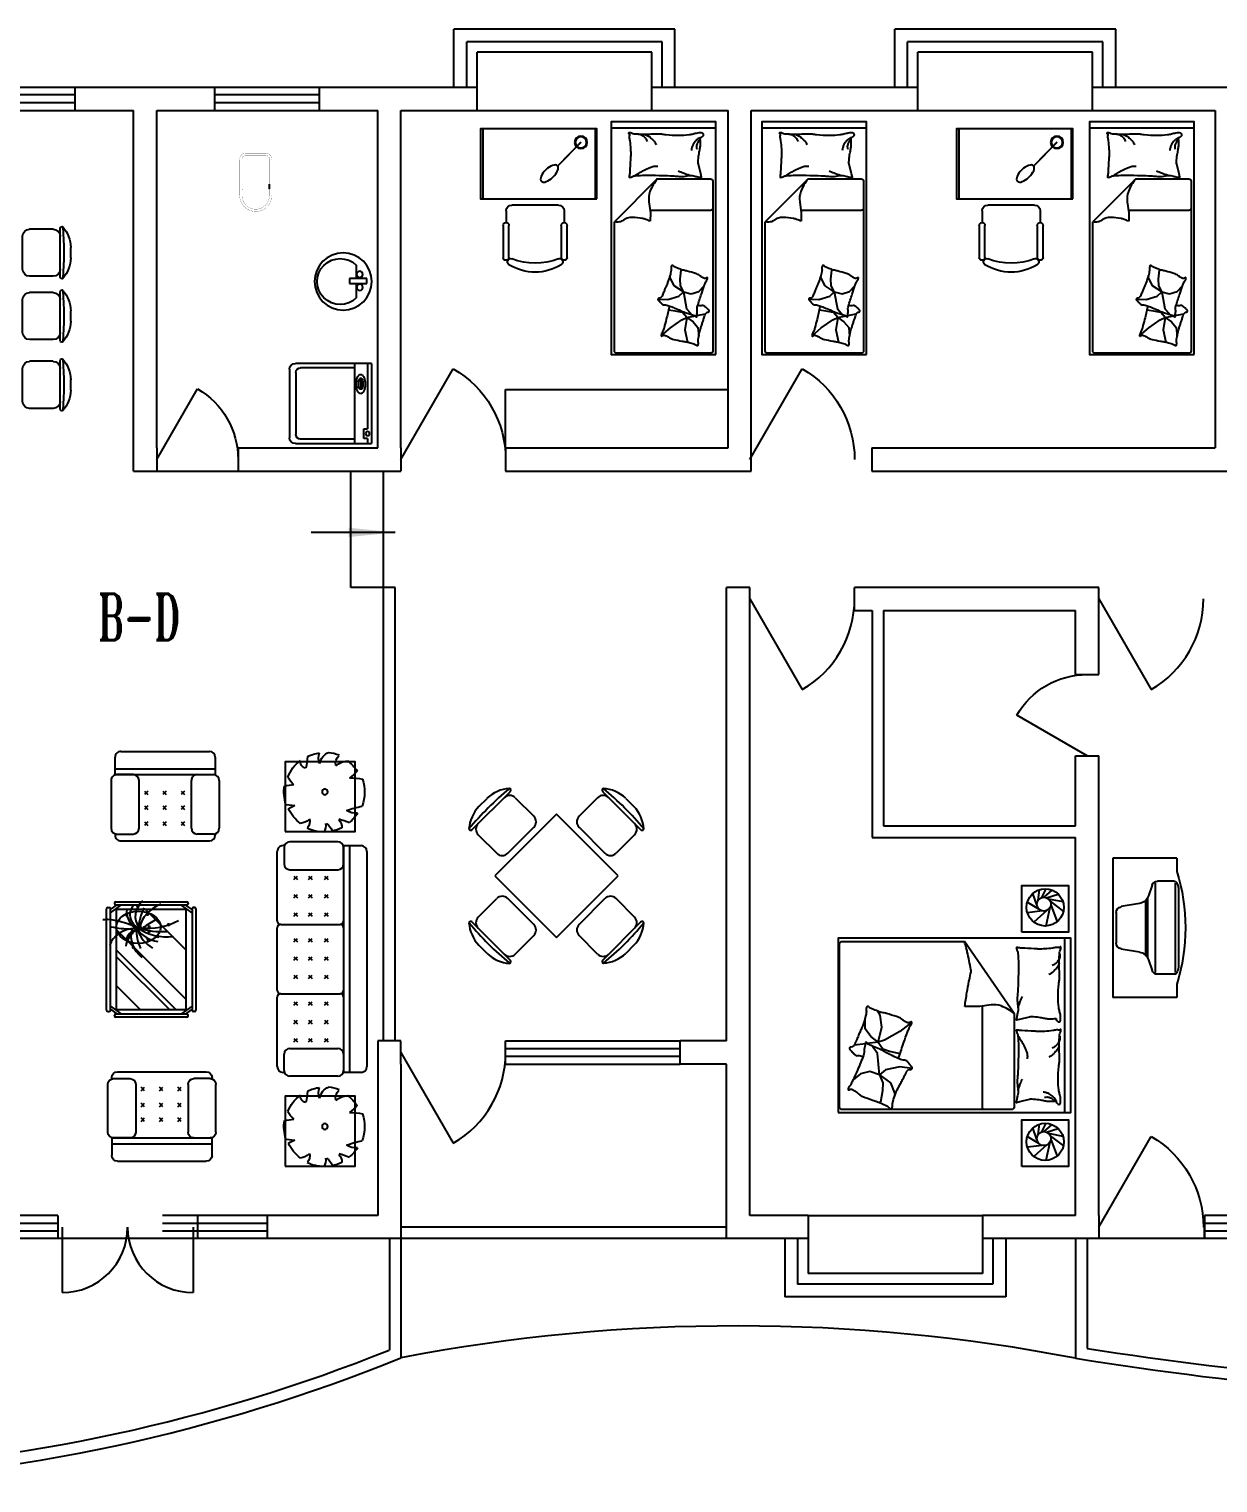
# Model space of a CAD drawing. Header units: millimetres. Extents: x 921 to 48431, y 453 to 41754.
# Drawn here: x 28786 to 39007, y 10322 to 22822 of the extents above; entities that cross this region are included whole.
import ezdxf
from ezdxf.enums import TextEntityAlignment as Align

# ---------------------------------------------------------------- set-up
doc = ezdxf.new("R2010")
doc.units = ezdxf.units.MM
for name, color, linetype in [('3', 7, 'Continuous'), ('4', 7, 'Continuous'), ('JJ', 8, 'Continuous'), ('LINE', 7, 'Continuous'), ('PUB_DIM', 3, 'Continuous'), ('PUB_WINDW', 7, 'Continuous'), ('TOTHER', 7, 'Continuous'), ('WALL', 255, 'Continuous'), ('WINDOW', 2, 'Continuous'), ('WINDOW_TEXT', 7, 'Continuous')]:
    doc.layers.add(name, color=color, linetype=linetype)
doc.styles.add('_ROMANT', font='ROMANT', dxfattribs={"width": 0.6})
doc.styles.add('DIM_FONT', font='SIMPLEX', dxfattribs={"width": 0.8})
doc.styles.add('SIMPLEX', font='SIMPLEX.SHX')
doc.styles.get("Standard").update_dxf_attribs({"font": 'arial.ttf'})

# ---------------------------------------------------------------- blocks, each defined once
blk = doc.blocks.new('M_C31TFZ')
for p, q in [((-729, 395), (-404, 720)), ((-672, 593), (-602, 663)), ((-359, 669), (-200, 510)), ((348, 669), (189, 510)), ((393, 721), (718, 395)), ((591, 664), (661, 594)), ((-5, 527), (-536, -3)), ((525, -3), (-5, 527)), ((-423, 192), (-200, 415)), ((189, 415), (412, 192)), ((-678, 351), (-518, 192)), ((667, 351), (508, 192)), ((-536, -3), (-5, -533)), ((-5, -533), (525, -3)), ((-677, -357), (-518, -198)), ((-200, -421), (-423, -198)), ((412, -198), (190, -420)), ((667, -357), (508, -198)), ((-403, -726), (-729, -401)), ((718, -401), (393, -726)), ((-602, -670), (-672, -599)), ((-359, -675), (-200, -516)), ((349, -675), (190, -516)), ((661, -599), (591, -669))]:
    blk.add_line(p, q)
for centre, radius, start, end in [((1327, -1336), 2713, 129.8023, 140.1977), ((-386, 434), 316, 94.2735, 133.2349), ((-407, 621), 67.5, 45, 135), ((-408, 738), 10, 22.33, 94.2735), ((-418, 734), 20, 315, 22.33), ((396, 622), 67.5, 45, 135), ((407, 735), 20, 157.67, 225), ((398, 738), 10, 85.7265, 157.67), ((-1338, -1336), 2713, 39.8023, 50.1977), ((375, 434), 316, 46.7651, 85.7265), ((-442, 377), 316, 136.7651, 175.7265), ((-248, 462), 67.5, 315, 45), ((237, 462), 67.5, 135, 225), ((431, 377), 316, 4.2735, 43.2349), ((-747, 400), 10, 175.7265, 247.67), ((-743, 409), 20, 247.67, 315), ((-630, 399), 67.5, 135, 225), ((619, 399), 67.5, 315, 45), ((732, 409), 20, 225, 292.33), ((736, 400), 10, 292.33, 4.2735), ((-471, 239), 67.5, 225, 315), ((460, 240), 67.5, 225, 315), ((-471, -246), 67.5, 45, 135), ((460, -245), 67.5, 45, 135), ((-630, -405), 67.5, 135, 225), ((619, -405), 67.5, 315, 45), ((-747, -406), 10, 112.33, 184.2735), ((-442, -383), 316, 184.2735, 223.2349), ((1328, 1330), 2713, 219.8023, 230.1977), ((-743, -415), 20, 45, 112.33), ((-248, -468), 67.5, 315, 45), ((237, -468), 67.5, 135, 225), ((-1338, 1330), 2713, 309.8023, 320.1977), ((431, -383), 316, 316.7651, 355.7265), ((732, -415), 20, 67.67, 135), ((736, -406), 10, 355.7265, 67.67), ((-385, -440), 316, 226.7651, 265.7265), ((-407, -627), 67.5, 225, 315), ((-408, -744), 10, 265.7265, 337.67), ((-418, -741), 20, 337.67, 45), ((396, -627), 67.5, 225, 315), ((407, -740), 20, 135, 202.33), ((398, -744), 10, 202.33, 274.2735), ((375, -439), 316, 274.2735, 313.2349)]:
    blk.add_arc(centre, radius, start, end)
at = {"width": 0.8, "flags": 9}
for tag in ['XSIZE', 'YSIZE']:
    blk.add_attdef(tag, (0, 0), '', height=0.5, dxfattribs=at)
blk = doc.blocks.new('_WBLK')
for p, q in [((-0.5, 0.5), (0.5, 0.5)), ((0.5, 0.1667), (-0.5, 0.1667)), ((0.5, -0.1667), (-0.5, -0.1667)), ((-0.5, -0.5), (0.5, -0.5))]:
    blk.add_line(p, q)
at = {"style": 'SIMPLEX', "flags": 9}
blk.add_attdef('A', text='', height=1, dxfattribs=at).set_placement((0, 1.5), align=Align.MIDDLE)
blk = doc.blocks.new('M_C47JEV')
for p, q in [((381, 770), (-381, 770)), ((-465, 250), (-465, 661)), ((-431, 711), (-431, 720)), ((-415, 711), (-275, 711)), ((-225, 661), (-225, 250)), ((-136, 606), (-166, 637)), ((-166, 606), (-136, 637)), ((-9, 606), (21, 637)), ((21, 606), (-9, 637)), ((179, 606), (149, 637)), ((149, 606), (179, 637)), ((225, 661), (225, 250)), ((415, 711), (275, 711)), ((431, 711), (431, 720)), ((465, 250), (465, 661)), ((-136, 469), (-166, 499)), ((-166, 469), (-136, 499)), ((21, 469), (-9, 499)), ((-9, 469), (21, 499)), ((179, 469), (149, 499)), ((149, 469), (179, 499)), ((-136, 342), (-166, 372)), ((-166, 342), (-136, 372)), ((21, 342), (-9, 372)), ((-9, 342), (21, 372)), ((179, 342), (149, 372)), ((149, 342), (179, 372)), ((-431, 50), (-431, 203)), ((431, 200), (-431, 200)), ((431, 150), (-431, 150)), ((-275, 200), (-415, 200)), ((275, 200), (415, 200)), ((431, 200), (431, 50)), ((381, 0), (-381, 0))]:
    blk.add_line(p, q)
for centre, start, end in [((-381, 720), 90, 180), ((381, 720), 360, 90), ((-415, 661), 90, 180), ((-275, 661), 0, 90), ((275, 661), 90, 180), ((415, 661), 0, 90), ((-415, 250), 180, 270), ((-275, 250), 270, 0), ((275, 250), 180, 270), ((415, 250), 270, 0), ((-381, 50), 180, 270), ((381, 50), 270, 0)]:
    blk.add_arc(centre, 50, start, end)
at = {"style": 'DIM_FONT', "width": 0.8, "flags": 9}
for tag in ['XSIZE', 'YSIZE']:
    blk.add_attdef(tag, (0, 0), '', height=0.5, dxfattribs=at)
blk = doc.blocks.new('M_C56KIS')
for p, q in [((62, 318), (72, 242)), ((72, 242), (101, 299)), ((101, 299), (101, 299))]:
    blk.add_line(p, q)
blk.add_lwpolyline([(294, 325), (294, -275), (-306, -275), (-306, 325)], close=True)
blk.add_circle((-46, -16), 24.7)
for centre, radius, start, end in [((-46, -12), 340, 112.0103, 142.6392), ((-371, -22), 380, 45.9782, 58.5315), ((-666, 365), 570, 348.5728, 356.6649), ((-46, -12), 348, 72.0426, 98.475), ((-46, -12), 341, 37.2751, 64.8245), ((-46, -12), 338, 154.3498, 173.0356), ((-402, 850), 718, 274.1465, 282.1238), ((-307, 139), 56.5, 8.941, 100.0107), ((207, 198), 84.2, 254.8555, 310.96), ((82, 215), 145, 319.7203, 351.7151), ((-46, -12), 345, 0.5321, 25.5856), ((-277, -88), 115, 97.3912, 159.6952), ((-332, -105), 143, 71.8009, 110.5991), ((-46, -12), 342, 185.9236, 201.5277), ((-287, -214), 106, 81.8314, 131.8278), ((-119, -230), 194, 141.6582, 174.3093), ((241, 102), 125, 263.2775, 297.8128), ((333, 45), 131, 215.3868, 249.7411), ((-46, -12), 344, 334.0767, 348.9021), ((-46, -12), 333, 216.594, 237.4464), ((-456, -26), 353, 310.8536, 325.193), ((259, -243), 425, 177.9455, 193.2146), ((1320, -611), 1274, 161.2865, 167.5451), ((-13, -284), 151, 354.7323, 32.8544), ((-46, -12), 339, 302.6098, 320.6752), ((1199, 167), 1058, 196.6397, 201.9099), ((262, -63), 99.6, 227.0454, 270.9651), ((-46, -12), 346, 251.5307, 290.63)]:
    blk.add_arc(centre, radius, start, end)
at = {"style": 'DIM_FONT', "width": 0.8, "flags": 9}
for tag in ['XSIZE', 'YSIZE']:
    blk.add_attdef(tag, (0, 0), '', height=0.5, dxfattribs=at)
blk = doc.blocks.new('_DBLK')
blk.add_line((-0.5, 0), (0, -0.866))
blk.add_arc((-0.5, 0), 1, 300, 0)
at = {"style": 'SIMPLEX', "flags": 9}
blk.add_attdef('A', text='', height=1, dxfattribs=at).set_placement((0, 1.5), align=Align.MIDDLE)
blk = doc.blocks.new('_DBLK1')
for p, q in [((-0.47, 0), (-0.47, -0.47)), ((0.47, 0), (0.47, -0.47))]:
    blk.add_line(p, q)
for centre, start, end in [((-0.47, 0), 270, 0), ((0.47, 0), 180, 270)]:
    blk.add_arc(centre, 0.47, start, end)
at = {"layer": 'WINDOW_TEXT', "style": 'SIMPLEX', "flags": 9}
blk.add_attdef('A', text='', height=1, dxfattribs=at).set_placement((0, 1.5), align=Align.MIDDLE)
blk = doc.blocks.new('M_C57NTX')
for p, q in [((-445.8, 283.4), (-445.8, 278.4)), ((-435.8, 293.4), (473.1, 293.4)), ((483.1, 283.4), (483.1, 278.4)), ((-496.3, -226.1), (-496.3, 232.8)), ((-486.3, 242.8), (-481.3, 242.8)), ((-427.3, 268.4), (-471.3, 224.4)), ((-399, 268.4), (-471.3, 196.1)), ((-471.3, -226.1), (-471.3, 232.8)), ((-435.8, 268.4), (473.1, 268.4)), ((-431.3, 72.4), (-216.6, 228.4)), ((-431.3, -116.3), (43.1, 228.4)), ((-431.3, -159.2), (102.3, 228.4)), ((-336.1, -221.6), (283.4, 228.4)), ((436.4, 268.4), (508.7, 196.1)), ((464.7, 268.4), (508.7, 224.4)), ((508.7, 232.8), (508.7, -226.1)), ((523.7, 242.8), (518.7, 242.8)), ((533.7, 232.8), (533.7, -226.1)), ((106, -221.6), (468.7, 41.8)), ((-486.3, -236.1), (-481.3, -236.1)), ((-399, -261.6), (-471.3, -189.3)), ((-427.3, -261.6), (-471.3, -217.6)), ((-445.8, -276.6), (-445.8, -271.6)), ((473.1, -261.6), (-435.8, -261.6)), ((436.4, -261.6), (508.7, -189.3)), ((464.7, -261.6), (508.7, -217.6)), ((483.1, -276.6), (483.1, -271.6)), ((523.7, -236.1), (518.7, -236.1)), ((473.1, -286.6), (-435.8, -286.6))]:
    blk.add_line(p, q)
blk.add_lwpolyline([(-431.3, -221.6), (-431.3, 228.4), (468.7, 228.4), (468.7, -221.6)], close=True)
at = {"const_width": 12}
for points in [[(123.4, 119.9, 1), (135.4, 119.9, 1)], [(225.1, 149.5, 1), (237.1, 149.5, 1)], [(252.6, 126.5, 1), (264.6, 126.5, 1)], [(277.3, 83.6, 1), (289.3, 83.6, 1)], [(288.3, 106.6, 1), (300.3, 106.6, 1)], [(293.8, 93.5, 1), (305.8, 93.5, 1)], [(307.5, 86.9, 1), (319.5, 86.9, 1)], [(409.3, 162.8, 1), (421.3, 162.8, 1)], [(486.2, 90.2, 1), (498.2, 90.2, 1)], [(189.4, 24.2, 1), (201.4, 24.2, 1)], [(263.6, 17.6, 1), (275.6, 17.6, 1)], [(296.6, 73.7, 1), (308.6, 73.7, 1)], [(304.8, 17.6, 1), (316.8, 17.6, 1)], [(417.5, 27.5, 1), (429.5, 27.5, 1)], [(219.6, -38.5, 1), (231.6, -38.5, 1)], [(324.1, -107.7, 1), (336.1, -107.7, 1)]]:
    blk.add_lwpolyline(points, format="xyb", close=True, dxfattribs=at)
blk.add_circle((307.6, 86), 144.3)
for centre, radius, start, end in [((-435.8, 283.4), 10, 90, 180), ((156.2, 293.1), 219.3, 342.94564, 6.48138), ((473.1, 283.4), 10, 0, 90), ((-486.3, 232.8), 10, 90, 180), ((-481.3, 232.8), 10, 0, 90), ((-435.8, 278.4), 10, 180, 270), ((108.6, 83.2), 192.6, 6.99045, 78.02836), ((781.4, 125.5), 489.9, 163.85612, 179.11051), ((-394.7, 504.4), 810.4, 328.98728, 340.36101), ((473.1, 278.4), 10, 270, 0), ((518.7, 232.8), 10, 90, 180), ((523.7, 232.8), 10, 0, 90), ((228, -157.3), 292.8, 78.55155, 130.98153), ((279.7, -402.1), 502.4, 88.32856, 108.729), ((110, -88), 258.8, 48.7581, 83.8624), ((175.6, 42.4), 126.2, 28.89012, 78.45792), ((421.1, -27.3), 168.8, 62.99086, 135.91017), ((404.5, -127.5), 234.4, 53.32313, 115.76326), ((448, -69.4), 232.8, 85.87406, 126.95584), ((343.6, -193.6), 291.3, 103.04524, 139.77663), ((363.8, -83.6), 190.4, 114.09558, 166.29534), ((481.8, -98.4), 259.7, 134.48606, 189.37622), ((613.2, -62), 345.5, 155.08876, 185.96372), ((267.2, -554.8), 642.2, 70.5249, 87.82437), ((624, 27.5), 325.2, 171.24958, 218.23328), ((-1013.4, -1156.3), 1790, 39.04877, 42.6799), ((268.8, -207.6), 287.3, 31.31505, 82.13779), ((-486.3, -226.1), 10, 180, 270), ((-481.3, -226.1), 10, 270, 0), ((-435.8, -271.6), 10, 90, 180), ((-435.8, -276.6), 10, 180, 270), ((473.1, -271.6), 10, 0, 90), ((473.1, -276.6), 10, 270, 0), ((518.7, -226.1), 10, 180, 270), ((523.7, -226.1), 10, 270, 0)]:
    blk.add_arc(centre, radius, start, end)
at = {"style": 'DIM_FONT', "width": 0.8, "flags": 9}
for tag in ['YSIZE', 'XSIZE']:
    blk.add_attdef(tag, (0, 0), '', height=0.5, dxfattribs=at)
blk = doc.blocks.new('M_C46QQU')
for p, q in [((-925, 770), (-327, 770)), ((-269, 770), (269, 770)), ((327, 770), (925, 770)), ((-1008, 250), (-1008, 661)), ((-975, 711), (-975, 720)), ((-958, 711), (-818, 711)), ((-768, 661), (-768, 250)), ((-713, 627), (-683, 597)), ((-683, 627), (-713, 597)), ((-556, 627), (-526, 597)), ((-526, 627), (-556, 597)), ((-398, 627), (-368, 597)), ((-368, 627), (-398, 597)), ((-298, 740), (-298, 230)), ((-138, 627), (-168, 597)), ((-168, 627), (-138, 597)), ((20, 627), (-11, 597)), ((-11, 627), (20, 597)), ((177, 627), (147, 597)), ((147, 627), (177, 597)), ((298, 740), (298, 230)), ((368, 627), (398, 597)), ((398, 627), (368, 597)), ((526, 627), (556, 597)), ((556, 627), (526, 597)), ((683, 627), (713, 597)), ((713, 627), (683, 597)), ((768, 661), (768, 250)), ((958, 711), (818, 711)), ((975, 711), (975, 720)), ((1008, 250), (1008, 661)), ((-713, 500), (-683, 469)), ((-683, 500), (-713, 469)), ((-556, 500), (-526, 469)), ((-526, 500), (-556, 469)), ((-398, 500), (-368, 469)), ((-368, 500), (-398, 469)), ((-138, 500), (-168, 469)), ((-168, 500), (-138, 469)), ((20, 500), (-11, 469)), ((-11, 500), (20, 469)), ((177, 500), (147, 469)), ((147, 500), (177, 469)), ((368, 500), (398, 469)), ((398, 500), (368, 469)), ((526, 500), (556, 469)), ((556, 500), (526, 469)), ((683, 500), (713, 469)), ((713, 500), (683, 469)), ((-713, 363), (-683, 332)), ((-683, 363), (-713, 332)), ((-526, 363), (-556, 332)), ((-556, 363), (-526, 332)), ((-398, 363), (-368, 332)), ((-368, 363), (-398, 332)), ((-138, 363), (-168, 332)), ((-168, 363), (-138, 332)), ((-11, 363), (20, 332)), ((20, 363), (-11, 332)), ((177, 363), (147, 332)), ((147, 363), (177, 332)), ((368, 363), (398, 332)), ((398, 363), (368, 332)), ((556, 363), (526, 332)), ((526, 363), (556, 332)), ((683, 363), (713, 332)), ((713, 363), (683, 332)), ((-975, 50), (-975, 203)), ((975, 200), (-975, 200)), ((975, 150), (-975, 150)), ((-818, 200), (-958, 200)), ((818, 200), (958, 200)), ((975, 200), (975, 50)), ((925, 0), (-925, 0))]:
    blk.add_line(p, q)
for centre, radius, start, end in [((-925, 720), 50, 90, 180), ((-328, 740), 30, 360, 90), ((-268, 740), 30, 90, 180), ((268, 740), 30, 0, 90), ((328, 740), 30, 90, 180), ((925, 720), 50, 360, 90), ((-958, 661), 50, 90, 180), ((-818, 661), 50, 0, 90), ((818, 661), 50, 90, 180), ((958, 661), 50, 0, 90), ((-958, 250), 50, 180, 270), ((-818, 250), 50, 270, 0), ((818, 250), 50, 180, 270), ((958, 250), 50, 270, 0), ((-328, 230), 30, 270, 0), ((-268, 230), 30, 180, 270), ((268, 230), 30, 270, 360), ((328, 230), 30, 180, 270), ((-925, 50), 50, 180, 270), ((925, 50), 50, 270, 0)]:
    blk.add_arc(centre, radius, start, end)
at = {"style": 'DIM_FONT', "width": 0.8, "flags": 9}
for tag in ['XSIZE', 'YSIZE']:
    blk.add_attdef(tag, (0, 0), '', height=0.5, dxfattribs=at)
blk = doc.blocks.new('M_C32CXI')
for p, q in [((-188, 275), (87, 275)), ((87, 225), (-188, 225)), ((212, 250), (112, 250)), ((262, 200), (262, -200)), ((-188, -225), (87, -225)), ((87, -275), (-188, -275)), ((212, -250), (112, -250))]:
    blk.add_line(p, q)
for centre, radius, start, end in [((-188, 250), 25, 90, 270), ((87, 250), 25, 270, 90), ((111, 0), 426, 148.1092, 211.8908), ((-227, 210), 28.1, 338.7607, 148.1092), ((314, 0), 552, 158.7607, 201.2393), ((212, 200), 50, 0, 90), ((-227, -210), 28.1, 211.8908, 21.2393), ((-188, -250), 25, 90, 270), ((87, -250), 25, 270, 90), ((212, -200), 50, 270, 0)]:
    blk.add_arc(centre, radius, start, end)
at = {"width": 0.8, "flags": 9}
for tag in ['XSIZE', 'YSIZE']:
    blk.add_attdef(tag, (0, 0), '', height=0.5, dxfattribs=at)
blk = doc.blocks.new('U_B22PJQ')
for p, q in [((335, 1564), (434, 1564)), ((966, 1564), (1065, 1564)), ((1597, 1564), (1697, 1564)), ((154, 1464), (614, 1464)), ((159, 1397), (159, 1172)), ((609, 1397), (609, 1172)), ((786, 1464), (1246, 1464)), ((791, 1397), (791, 1172)), ((1241, 1397), (1241, 1172)), ((1417, 1464), (1877, 1464)), ((1422, 1397), (1422, 1172)), ((1872, 1397), (1872, 1172)), ((0, 1000), (0, 0)), ((2000, 1000), (0, 1000)), ((227, 1104), (542, 1104)), ((858, 1104), (1173, 1104)), ((1490, 1104), (1805, 1104)), ((2000, 0), (2000, 1000)), ((2423, 699), (2198, 699)), ((2491, 704), (2491, 244)), ((2131, 632), (2131, 317)), ((2591, 524), (2591, 425)), ((2423, 249), (2198, 249)), ((0, 0), (2000, 0)), ((542, -104), (227, -104)), ((1147, -104), (832, -104)), ((1805, -104), (1490, -104)), ((159, -397), (159, -172)), ((609, -397), (609, -172)), ((765, -397), (765, -172)), ((1215, -397), (1215, -172)), ((1422, -397), (1422, -172)), ((1872, -397), (1872, -172)), ((614, -464), (154, -464)), ((1220, -464), (760, -464)), ((1877, -464), (1417, -464)), ((434, -564), (335, -564)), ((1039, -564), (940, -564)), ((1697, -564), (1597, -564))]:
    blk.add_line(p, q)
for centre, radius, start, end in [((344, 1249), 316, 91.7651, 130.7265), ((424, 1249), 316, 49.2735, 88.2349), ((976, 1249), 316, 91.7651, 130.7265), ((1055, 1249), 316, 49.2735, 88.2349), ((1607, 1249), 316, 91.7651, 130.7265), ((1687, 1249), 316, 49.2735, 88.2349), ((145, 1480), 10, 130.7265, 202.67), ((154, 1484), 20, 202.67, 270), ((384, -1214), 2713, 84.8023, 95.1977), ((227, 1397), 67.5, 90, 180), ((542, 1397), 67.5, 0, 90), ((614, 1484), 20, 270, 337.33), ((624, 1480), 10, 337.33, 49.2735), ((776, 1480), 10, 130.7265, 202.67), ((786, 1484), 20, 202.67, 270), ((1016, -1214), 2713, 84.8023, 95.1977), ((858, 1397), 67.5, 90, 180), ((1173, 1397), 67.5, 0, 90), ((1246, 1484), 20, 270, 337.33), ((1255, 1480), 10, 337.33, 49.2735), ((1408, 1480), 10, 130.7265, 202.67), ((1417, 1484), 20, 202.67, 270), ((1647, -1214), 2713, 84.8023, 95.1977), ((1490, 1397), 67.5, 90, 180), ((1805, 1397), 67.5, 0, 90), ((1877, 1484), 20, 270, 337.33), ((1886, 1480), 10, 337.33, 49.2735), ((227, 1172), 67.5, 180, 270), ((542, 1172), 67.5, 270, 0), ((858, 1172), 67.5, 180, 270), ((1173, 1172), 67.5, 270, 0), ((1490, 1172), 67.5, 180, 270), ((1805, 1172), 67.5, 270, 0), ((2198, 632), 67.5, 90, 180), ((2423, 632), 67.5, 0, 90), ((2511, 704), 20, 112.67, 180), ((2507, 713), 10, 40.7265, 112.67), ((-187, 474), 2713, 354.8023, 5.1977), ((2275, 514), 316, 1.7651, 40.7265), ((2275, 434), 316, 319.2735, 358.2349), ((2198, 317), 67.5, 180, 270), ((2423, 317), 67.5, 270, 0), ((2511, 244), 20, 180, 247.33), ((2507, 235), 10, 247.33, 319.2735), ((227, -172), 67.5, 90, 180), ((542, -172), 67.5, 0, 90), ((832, -172), 67.5, 90, 180), ((1147, -172), 67.5, 0, 90), ((1490, -172), 67.5, 90, 180), ((1805, -172), 67.5, 0, 90), ((227, -397), 67.5, 180, 270), ((542, -397), 67.5, 270, 0), ((832, -397), 67.5, 180, 270), ((1147, -397), 67.5, 270, 0), ((1490, -397), 67.5, 180, 270), ((1805, -397), 67.5, 270, 0), ((145, -480), 10, 157.33, 229.2735), ((154, -484), 20, 90, 157.33), ((344, -249), 316, 229.2735, 268.2349), ((384, 2214), 2713, 264.8023, 275.1977), ((424, -249), 316, 271.7651, 310.7265), ((614, -484), 20, 22.67, 90), ((624, -480), 10, 310.7265, 22.67), ((750, -480), 10, 157.33, 229.2735), ((760, -484), 20, 90, 157.33), ((990, 2214), 2713, 264.8023, 275.1977), ((950, -249), 316, 229.2735, 268.2349), ((1029, -249), 316, 271.7651, 310.7265), ((1220, -484), 20, 22.67, 90), ((1229, -480), 10, 310.7265, 22.67), ((1408, -480), 10, 157.33, 229.2735), ((1417, -484), 20, 90, 157.33), ((1607, -249), 316, 229.2735, 268.2349), ((1647, 2214), 2713, 264.8023, 275.1977), ((1687, -249), 316, 271.7651, 310.7265), ((1877, -484), 20, 22.67, 90), ((1886, -480), 10, 310.7265, 22.67)]:
    blk.add_arc(centre, radius, start, end)
at = {"style": 'DIM_FONT', "width": 0.8, "flags": 9}
for tag in ['XSIZE', 'YSIZE']:
    blk.add_attdef(tag, (0, 0), '', height=0.5, dxfattribs=at)
blk = doc.blocks.new('_ARROW')
blk.add_solid([(0, 0), (-1, 0.1), (-1, -0.1)])
blk = doc.blocks.new('M_E33IEP')
for p, q in [((135, 135), (135, 20)), ((44, -21), (44, 20)), ((44, 20), (194, 20)), ((194, 20), (194, -21)), ((194, -21), (44, -21)), ((135, -21), (135, -144))]:
    blk.add_line(p, q)
for centre, radius in [((248, -5), 246), ((106, 56), 26.7), ((105, -55), 26.7)]:
    blk.add_circle(centre, radius)
blk.add_arc((274, -5), 197, 225.2527, 134.7473)
at = {"style": 'DIM_FONT', "width": 0.8, "flags": 9}
for tag in ['XSIZE', 'YSIZE']:
    blk.add_attdef(tag, (0, 0), '', height=0.5, dxfattribs=at)
at = {"width": 0.8, "flags": 9}
for tag in ['XSIZE', 'YSIZE']:
    blk.add_attdef(tag, (2, -251), '', height=150, dxfattribs=at)
blk = doc.blocks.new('M_E20')
for p, q in [((345, 0), (-345, 0)), ((-302, -36), (-345, -36)), ((-302, -35), (-302, -66)), ((-302, -66), (-219, -66)), ((-219, -66), (-219, -35)), ((345, -36), (-219, -36)), ((123, -87), (123, -99)), ((133, -96), (133, -113)), ((198, -96), (133, -96)), ((133, -113), (198, -113)), ((198, -113), (198, -96)), ((215, -88), (215, -99)), ((-307, -144), (-307, -611)), ((307, -144), (307, -611)), ((267, -651), (-267, -651))]:
    blk.add_line(p, q)
blk.add_lwpolyline([(83, -94, 0.185158), (88, -107, 0.102042), (108, -122, 0.060862), (133, -130, 0.047173), (166, -133, 0.047173), (200, -130, 0.060862), (225, -122, 0.102042), (245, -107, 0.185158), (250, -94, 0.185158), (245, -82, 0.102042), (225, -67, 0.060862), (200, -59, 0.047173), (166, -56, 0.047173), (133, -59, 0.060862), (108, -67, 0.102042), (88, -82, 0.185158)], format="xyb", close=True)
for points in [[(215, -88, 0.259034), (213, -85, 0.076276), (201, -80, 0.036515), (188, -77, 0.026615), (169, -76, 0.026615), (150, -77, 0.036515), (137, -80, 0.076276), (125, -85, 0.259034), (123, -88, 0.078462), (123, -89, 0.056762)], [(215, -99, 0.259034), (213, -95, 0.076276), (201, -90, 0.036515), (188, -88, 0.026615), (169, -87, 0.026615), (150, -88, 0.036515), (137, -90, 0.076276), (125, -95, 0.259034), (123, -99, 0.259034), (125, -102, 0.056762), (133, -106, 0.036515)], [(198, -108, 0.008736), (201, -107, 0.076276), (213, -102, 0.259034), (215, -99, 0.259034)]]:
    blk.add_lwpolyline(points, format="xyb")
blk.add_circle((-259, -35), 17.5)
for centre, start, end in [((-267, -611), 180, 270), ((267, -611), 270, 0)]:
    blk.add_arc(centre, 40, start, end)
at = {"layer": 'TOTHER', "linetype": 'Continuous'}
for p, q in [((-345, -656), (-345, 0)), ((345, 0), (345, -656)), ((-345, -145), (345, -145)), ((295, -706), (-295, -706))]:
    blk.add_line(p, q, dxfattribs=at)
for centre, start, end in [((-295, -656), 180, 270), ((295, -656), 270, 0)]:
    blk.add_arc(centre, 50, start, end, dxfattribs=at)
at = {"width": 0.8, "flags": 9}
for tag in ['XSIZE', 'YSIZE']:
    blk.add_attdef(tag, (0, 0), '', height=0.5, dxfattribs=at)
blk = doc.blocks.new('M_C18')
at = {"linetype": 'Continuous'}
for p, q in [((-565, 349), (-565, -348)), ((595, 349), (595, -348))]:
    blk.add_line(p, q, dxfattribs=at)
blk.add_lwpolyline([(-582, -348), (-582, 352), (618, 352), (618, -348)], close=True, dxfattribs=at)
at = {"width": 0.8, "flags": 9}
for tag in ['XSIZE', 'YSIZE']:
    blk.add_attdef(tag, (0, 0), '', height=0.5, dxfattribs=at)
blk = doc.blocks.new('U_B21OCI')
for p, q in [((-331, 340), (-132, 137)), ((-330, 341), (-131, 138))]:
    blk.add_line(p, q)
for radius in [54, 48.4]:
    blk.add_circle((-331, 340), radius)
blk.add_ellipse((-60, 72), major_axis=(69.7, -66.4), ratio=0.460894)
at = {"style": 'DIM_FONT', "width": 0.6, "flags": 9}
for tag in ['XSIZE', 'YSIZE']:
    blk.add_attdef(tag, (0, 0), '', height=0.5, dxfattribs=at)
blk = doc.blocks.new('U_B1BIY')
at = {"layer": 'PUB_DIM'}
blk.add_blockref('U_B21OCI', (60, -72), dxfattribs=at)
at = {"style": 'DIM_FONT', "width": 0.8, "flags": 9}
for tag in ['XSIZE', 'YSIZE']:
    blk.add_attdef(tag, (0, 0), '', height=0.5, dxfattribs=at)
blk = doc.blocks.new('M_E2')
blk.add_line((-306, -118), (-266, -118))
at = {"const_width": 1.5}
for points in [[(-366, 138, 0.97895), (-366, -138, 0.97895)], [(0, 88, 0.462192), (-59, 137, 0.462192)], [(-366, 118, 0.97895), (-366, -118, 0.97895)], [(-306, 118, 0.414214), (-316, 108, 0.414214)], [(-20, 88, 0.414214), (-50, 118, 0.414214)], [(-316, -108, 0.414214), (-306, -118, 0.414214)], [(-59, -137, 0.462192), (0, -88, 0.462192)], [(-50, -118, 0.414214), (-20, -88, 0.414214)]]:
    blk.add_lwpolyline(points, format="xyb", dxfattribs=at)
for points in [[(-366, 137), (-59, 137)], [(-316, 118), (-366, 118)], [(-340, 118), (-266, 118)], [(-316, 108), (-316, -108)], [(-50, 118), (-267, 118)], [(-20, -88), (-20, 88)], [(0, 88), (0, -88)], [(-316, -118), (-366, -118)], [(-340, -118), (-266, -118)], [(-266, -118), (-50, -118)], [(-381, -137), (-59, -137)]]:
    blk.add_lwpolyline(points, dxfattribs=at)
at = {"width": 0.8, "flags": 9}
for tag in ['XSIZE', 'YSIZE']:
    blk.add_attdef(tag, (0, 0), '', height=0.5, dxfattribs=at)
blk = doc.blocks.new('Z1')
at = {"layer": '4'}
for p, q in [((0, 0), (1200, 0)), ((0, -550), (0, 0)), ((1200, -550), (1200, 0)), ((392, -230), (418, -72)), ((468, -30), (732, -30)), ((782, -72), (808, -230)), ((215, -365), (985, -365)), ((234, -339), (325, -308)), ((344, -300), (856, -300)), ((365, -283), (835, -283)), ((875, -308), (966, -339)), ((200, -527), (200, -386)), ((1000, -527), (1000, -386)), ((0, -550), (115, -550)), ((215, -537), (985, -537)), ((223, -556), (260, -565)), ((260, -565), (940, -565)), ((940, -565), (977, -556)), ((1085, -550), (1200, -550))]:
    blk.add_line(p, q, dxfattribs=at)
for centre, radius, start, end in [((468, -80), 50, 90, 170.5377), ((732, -80), 50, 9.4623, 90), ((293, -213), 100, 288.4349, 350.5377), ((907, -213), 100, 189.4623, 251.5651), ((250, -386), 50, 108.4349, 180), ((950, -386), 50, 0, 71.5651), ((600, 981), 1606, 252.4358, 287.5642), ((230, -527), 30, 180, 255.9638), ((970, -527), 30, 284.0362, 0)]:
    blk.add_arc(centre, radius, start, end, dxfattribs=at)
blk = doc.blocks.new('U_B16KIP')
at = {"layer": 'JJ', "xscale": -1, "rotation": 89.99999999993828}
blk.add_blockref('Z1', (-550, 1200), dxfattribs=at)
at = {"style": 'DIM_FONT', "width": 0.8, "flags": 9}
for tag in ['XSIZE', 'YSIZE']:
    blk.add_attdef(tag, (0, 0), '', height=0.5, dxfattribs=at)
blk = doc.blocks.new('M_C5')
for p, q in [((-60, 63), (-50, 152)), ((-28, 86), (7, 160)), ((-9, 88), (59, 149)), ((-54, -14), (-154, 45)), ((-71, 21), (-106, 120)), ((12, 83), (112, 114)), ((26, 75), (152, 50)), ((42, 53), (156, -35)), ((48, 21), (102, -123)), ((-26, -30), (-153, -47)), ((14, -26), (-99, -126)), ((41, -2), (5, -160))]:
    blk.add_line(p, q)
for centre, radius in [((0, 0), 160), ((-11, 28), 60)]:
    blk.add_circle(centre, radius)
at = {"width": 0.8, "flags": 9}
for tag in ['XSIZE', 'YSIZE']:
    blk.add_attdef(tag, (0, 0), '', height=0.5, dxfattribs=at)
blk = doc.blocks.new('M_C54TQD')
for p, q in [((0, -52), (1500, -52)), ((853, -489), (46, -489)), ((853, -489), (1472, -916)), ((26, -509), (26, -1968)), ((46, -761), (915, -761)), ((1472, -1968), (1472, -916)), ((381, -1368), (395, -1471)), ((778, -1368), (698, -1472)), ((395, -1471), (369, -1593)), ((528, -1559), (509, -1470)), ((698, -1472), (623, -1603)), ((188, -1621), (90, -1638)), ((161, -1514), (137, -1518)), ((255, -1552), (161, -1514)), ((257, -1618), (188, -1621)), ((324, -1645), (255, -1552)), ((324, -1645), (257, -1618)), ((369, -1593), (324, -1645)), ((548, -1617), (528, -1559)), ((605, -1658), (548, -1617)), ((623, -1603), (605, -1658)), ((90, -1638), (87, -1645)), ((324, -1645), (510, -1664)), ((324, -1645), (355, -1728)), ((355, -1728), (335, -1810)), ((510, -1664), (560, -1700)), ((560, -1700), (572, -1709)), ((605, -1658), (594, -1752)), ((605, -1658), (734, -1626)), ((605, -1658), (655, -1721)), ((655, -1721), (720, -1769)), ((734, -1626), (837, -1640)), ((837, -1640), (873, -1660)), ((335, -1810), (281, -1873)), ((592, -1767), (580, -1861)), ((720, -1769), (813, -1769)), ((46, -1988), (1452, -1988))]:
    blk.add_line(p, q)
blk.add_lwpolyline([(0, -2000), (0, 0), (1500, 0), (1500, -2000)], close=True)
for points in [[(101, -127, -0.263368), (73, -108, -0.494818), (82, -89, -0.049225), (100, -88, -0.036831), (124, -89, -0.031893), (161, -97, 0.035782), (195, -104, 0.032941), (285, -110, 0.026564), (396, -104, 0.017905), (434, -99, -0.033397), (454, -97, -0.03204), (491, -97, 0.018442), (555, -101, 0.010837), (620, -100, 0.014624), (668, -97, 0.111249), (691, -89, -0.153708), (708, -86, -0.076444), (715, -87, -0.215512), (717, -89, -0.585858), (714, -92, 0.363489), (709, -95, 0.191716), (709, -106, -0.129675), (711, -123, -0.01735), (708, -140, 0.019326), (706, -155, 0.018818), (699, -223, 0.021828), (698, -283, 0.006204), (700, -316, 0.001963), (706, -423, 0.028341), (710, -459, -0.117014), (709, -468, -0.36606), (708, -469, -0.03973), (694, -466, -0.048309), (681, -461, 0.062981), (670, -457, 0.04058), (647, -454, 0.014345), (580, -451, 0.005484), (454, -452, 0.007153), (358, -455, 0.008762), (316, -458, -0.008153), (270, -461, -0.06251), (213, -456, 0.078669), (167, -454, 0.047825), (145, -459, -0.034494), (114, -466, -0.023571), (89, -469, -0.510228), (88, -468), (95, -438), (116, -356, 0.073041), (118, -336, 0.023305), (112, -275, 0.018299), (108, -252, -0.01097), (101, -214, -0.042281), (98, -180, -0.027201), (101, -126)], [(575, -101, 0.027842), (551, -111, 0.048685), (539, -119, 0.023666), (511, -144, 0.031223), (492, -164, 0.046801), (486, -172, 0.023191), (478, -189)], [(657, -95, 0.088153), (622, -98, 0.088153), (591, -114, 0.077547), (569, -135, 0.077547), (555, -162)], [(810, -127, -0.263368), (782, -108, -0.494818), (791, -89, -0.049225), (809, -88, -0.036831), (833, -89, -0.031893), (871, -97, 0.035782), (905, -104, 0.032941), (994, -110, 0.026564), (1106, -104, 0.017905), (1143, -99, -0.033397), (1163, -97, -0.03204), (1200, -97, 0.018442), (1265, -101, 0.010837), (1329, -100, 0.014624), (1377, -97, 0.111249), (1400, -89, -0.153708), (1417, -86, -0.076444), (1424, -87, -0.215512), (1426, -89, -0.585858), (1423, -92, 0.363489), (1419, -95, 0.191716), (1419, -106, -0.129675), (1421, -123, -0.01735), (1418, -140, 0.019326), (1415, -155, 0.018818), (1408, -223, 0.021828), (1407, -283, 0.006204), (1409, -316, 0.001963), (1415, -423, 0.028341), (1419, -459, -0.117014), (1419, -468, -0.36606), (1417, -469, -0.03973), (1404, -466, -0.048309), (1390, -461, 0.062981), (1379, -457, 0.04058), (1356, -454, 0.014345), (1289, -451, 0.005484), (1164, -452, 0.007153), (1067, -455, 0.008762), (1025, -458, -0.008153), (979, -461, -0.06251), (922, -456, 0.078669), (877, -454, 0.047825), (854, -459, -0.034494), (823, -466, -0.023571), (798, -469, -0.510228), (797, -468), (805, -438), (825, -356, 0.073041), (827, -336, 0.023305), (821, -275, 0.018299), (817, -252, -0.01097), (810, -214, -0.042281), (807, -180, -0.027201), (810, -126)], [(1284, -101, 0.027842), (1260, -111, 0.048685), (1248, -119, 0.023666), (1220, -144, 0.031223), (1201, -164, 0.046801), (1196, -172, 0.023191), (1188, -189)], [(1366, -95, 0.088153), (1332, -98, 0.088153), (1300, -114, 0.077547), (1279, -135, 0.077547), (1265, -162)], [(99, -143, -0.05369), (114, -156, -0.070312), (122, -168, -0.015448), (125, -177, -0.013244), (129, -187, -0.082127), (132, -205, -0.064164), (129, -228)], [(101, -127, -0.077379), (136, -152, -0.077379), (161, -187, -0.047525), (171, -211, -0.047525), (176, -238)], [(661, -455, 0.016108), (622, -429, 0.024599), (595, -414, 0.009477), (546, -391, 0.015937), (516, -378, 0.072521), (500, -375, 0.033339), (463, -375)], [(191, -454, 0.009729), (219, -445, 0.009729), (246, -435, 0.007971), (267, -426, 0.007971), (289, -416)], [(853, -489, -0.085272), (917, -599, -0.124044), (926, -686), (912, -782), (914, -912)], [(901, -454, 0.009729), (928, -445, 0.009729), (955, -435, 0.007971), (977, -426, 0.007971), (998, -416)], [(914, -912, 0.007867), (1032, -894, 0.009508), (1128, -876, 0.006616), (1193, -862, -0.023828), (1212, -858, -0.080713), (1230, -859, -0.009591), (1383, -891, -0.013133), (1416, -899, -0.007859), (1472, -916)], [(464, -1480, 0.025626), (476, -1478, 0.0108), (605, -1436, 0.00456), (692, -1405, 0.01125), (727, -1391, 0.069394), (746, -1380, -0.079756), (763, -1371, -0.106399), (778, -1368, -0.328642), (782, -1372, -0.299547), (779, -1378, 0.189917), (774, -1387, 0.033518), (773, -1397, 0.075627), (773, -1402, 0.053489), (776, -1410, 0.017838), (788, -1432, 0.038394), (805, -1456, -0.059529), (816, -1472, -0.035943), (826, -1498, -0.011245), (852, -1585, -0.006203), (862, -1624, 0.010783), (868, -1647, 0.019485), (873, -1660, 0.005062), (892, -1710, 0.101392), (909, -1736, -0.223768), (914, -1749, -0.25558), (911, -1754, -0.081563), (895, -1759, -0.071805), (878, -1759, 0.069985), (861, -1759, 0.03546), (801, -1772, 0.029432), (732, -1797, 0.001554), (699, -1811, -0.00152), (665, -1826, -0.004735), (629, -1840, 0.00382), (586, -1859, 0.296001), (564, -1891, -0.649774), (542, -1900, -0.02319), (538, -1895, 0.0288), (534, -1892, 0.005727), (527, -1886, -0.004358), (519, -1878, -0.027528), (502, -1861, -0.046214), (493, -1850, -0.194121), (490, -1833, 0.133719), (489, -1809, 0.005779), (482, -1787, 0.008882)]]:
    blk.add_lwpolyline(points, format="xyb")
blk.add_lwpolyline([(58, -1583, 0.101392), (40, -1559, -0.223768), (34, -1546, -0.25558), (36, -1541, -0.081563), (52, -1535, -0.071805), (69, -1534, 0.069985), (86, -1532, 0.03546), (145, -1515, 0.029432), (211, -1485, 0.001554), (244, -1468, -0.00152), (276, -1451, -0.004735), (311, -1433, 0.00382), (353, -1412, 0.296001), (372, -1378, -0.649774), (393, -1367, -0.02319), (398, -1372, 0.0288), (402, -1375, 0.005727), (409, -1380, -0.004358), (418, -1387, -0.027528), (436, -1403, -0.046214), (445, -1414, -0.194121), (450, -1430, 0.133719), (453, -1454, 0.011505), (471, -1496, 0.008882), (497, -1550, 0.012426), (535, -1618, -0.033612), (547, -1644), (570, -1701), (588, -1744, 0.224341), (603, -1757, -0.722772), (603, -1766, -0.103513), (599, -1767, 0.053465), (592, -1767, 0.030109), (569, -1772, -0.031436), (547, -1776, -0.05324), (532, -1776, 0.05518), (517, -1777, 0.056271), (492, -1783, 0.0108), (366, -1835, 0.00456), (281, -1873, 0.01125), (247, -1889, 0.069394), (229, -1902, -0.079756), (213, -1912, -0.106399), (199, -1915, -0.328642), (195, -1912, -0.299547), (196, -1906, 0.189917), (201, -1896, 0.033518), (202, -1886, 0.075627), (201, -1882, 0.053489), (197, -1874, 0.017838), (184, -1853, 0.038394), (165, -1830, -0.059529), (153, -1815, -0.035943), (140, -1790, -0.011245), (108, -1705, -0.006203), (95, -1667, 0.010783), (87, -1645, 0.019485), (82, -1632, 0.005062)], format="xyb", close=True)
for centre, start, end in [((46, -509), 90, 180), ((46, -741), 180, 270), ((46, -1968), 180, 270), ((1452, -1968), 270, 0)]:
    blk.add_arc(centre, 20, start, end)
at = {"style": 'DIM_FONT', "width": 0.8, "flags": 9}
for tag in ['XSIZE', 'YSIZE']:
    blk.add_attdef(tag, (0, 0), '', height=0.5, dxfattribs=at)
blk = doc.blocks.new('M_C55HKH')
for p, q in [((0, -52), (900, -52)), ((503, -489), (46, -489)), ((503, -489), (872, -858)), ((26, -509), (26, -1968)), ((46, -761), (564, -761)), ((872, -1968), (872, -858)), ((299, -1273), (295, -1270)), ((307, -1352), (299, -1273)), ((305, -1407), (307, -1352)), ((357, -1410), (393, -1337)), ((393, -1337), (392, -1318)), ((146, -1456), (100, -1409)), ((211, -1478), (146, -1456)), ((278, -1459), (211, -1478)), ((278, -1459), (251, -1606)), ((278, -1459), (305, -1407)), ((278, -1459), (357, -1410)), ((317, -1498), (278, -1459)), ((412, -1527), (317, -1498)), ((251, -1606), (219, -1643)), ((333, -1628), (405, -1618)), ((495, -1523), (412, -1527)), ((163, -1664), (89, -1649)), ((196, -1718), (154, -1766)), ((249, -1682), (175, -1667)), ((249, -1682), (196, -1718)), ((219, -1643), (211, -1652)), ((249, -1682), (286, -1639)), ((249, -1682), (266, -1787)), ((292, -1700), (249, -1682)), ((286, -1639), (333, -1628)), ((391, -1769), (292, -1700)), ((154, -1766), (147, -1841)), ((266, -1787), (243, -1892)), ((469, -1839), (391, -1769)), ((46, -1988), (852, -1988))]:
    blk.add_line(p, q)
blk.add_lwpolyline([(0, -2000), (0, 0), (900, 0), (900, -2000)], close=True)
for points in [[(135, -134, -0.263368), (107, -115, -0.494818), (116, -96, -0.049225), (134, -94, -0.036831), (158, -96, -0.031893), (196, -104, 0.035782), (230, -111, 0.032941), (319, -117, 0.026564), (430, -111, 0.017905), (468, -106, -0.033397), (488, -104, -0.03204), (525, -104, 0.018442), (590, -107, 0.010837), (654, -107, 0.014624), (702, -104, 0.111249), (725, -96, -0.153708), (742, -92, -0.076444), (749, -94, -0.215512), (751, -96, -0.585858), (748, -99, 0.363489), (744, -102, 0.191716), (743, -113, -0.129675), (745, -130, -0.01735), (742, -147, 0.019326), (740, -162, 0.018818), (733, -230, 0.021828), (732, -289, 0.006204), (734, -323, 0.001963), (740, -430, 0.028341), (744, -466, -0.117014), (744, -475, -0.36606), (742, -476, -0.03973), (728, -473, -0.048309), (715, -468, 0.062981), (704, -464, 0.04058), (681, -461, 0.014345), (614, -458, 0.005484), (488, -459, 0.007153), (392, -462, 0.008762), (350, -465, -0.008153), (304, -468, -0.06251), (247, -463, 0.078669), (201, -461, 0.047825), (179, -466, -0.034494), (148, -473, -0.023571), (123, -476, -0.510228), (122, -475), (129, -445), (150, -363, 0.073041), (152, -343, 0.023305), (146, -282, 0.018299), (142, -259, -0.01097), (135, -221, -0.042281), (132, -187, -0.027201), (135, -133)], [(609, -107, 0.027842), (585, -118, 0.048685), (573, -126, 0.023666), (545, -150, 0.031223), (526, -171, 0.046801), (521, -179, 0.023191), (513, -196)], [(691, -102, 0.088153), (656, -105, 0.088153), (625, -120, 0.077547), (604, -142, 0.077547), (590, -169)], [(133, -150, -0.05369), (148, -163, -0.070312), (156, -175, -0.015448), (159, -183, -0.013244), (163, -194, -0.082127), (166, -212, -0.064164), (163, -235)], [(135, -134, -0.077379), (170, -159, -0.077379), (195, -194, -0.047525), (205, -218, -0.047525), (210, -244)], [(225, -460, 0.009729), (253, -451, 0.009729), (280, -441, 0.007971), (301, -432, 0.007971), (323, -423)], [(695, -462, 0.016108), (656, -436, 0.024599), (629, -421, 0.009477), (580, -397, 0.015937), (550, -385, 0.072521), (534, -381, 0.033339), (498, -381)], [(503, -489, -0.085272), (566, -599, -0.124044), (575, -686), (562, -782), (563, -854)], [(563, -854, -0.027362), (602, -838, -0.040834), (629, -830, -0.038441), (717, -821, -0.076528), (761, -826, -0.103649), (788, -840, 0.093398), (818, -857, 0.072727), (841, -861, 0.052315), (872, -858)], [(400, -1581, 0.025626), (402, -1591, 0.0108), (426, -1697, 0.00456), (445, -1769, 0.01125), (454, -1797, 0.069394), (462, -1813, -0.079756), (468, -1827, -0.106399), (469, -1839, -0.328642), (466, -1842, -0.299547), (461, -1840, 0.189917), (454, -1835, 0.033518), (446, -1833, 0.075627), (442, -1833, 0.053489), (436, -1835, 0.017838), (418, -1843, 0.038394), (397, -1855, -0.059529), (384, -1862, -0.035943), (362, -1869, -0.011245), (291, -1884, -0.006203), (259, -1889, 0.010783), (241, -1893, 0.019485), (230, -1895, 0.005062), (188, -1908, 0.101392), (167, -1919, -0.223768), (156, -1922, -0.25558), (153, -1920, -0.081563), (150, -1907, -0.071805), (151, -1893, 0.069985), (152, -1879, 0.03546), (145, -1831, 0.029432), (130, -1774, 0.001554), (121, -1746, -0.00152), (112, -1718, -0.004735), (102, -1689, 0.00382), (91, -1653, 0.296001), (66, -1634, -0.649774), (61, -1616, -0.02319), (65, -1613, 0.0288), (68, -1610, 0.005727), (73, -1605, -0.004358), (80, -1599, -0.027528), (94, -1586, -0.046214), (104, -1580, -0.194121), (117, -1579, 0.133719), (137, -1580, 0.005779), (155, -1575, 0.008882)]]:
    blk.add_lwpolyline(points, format="xyb")
blk.add_lwpolyline([(345, -1251, 0.101392), (366, -1238, -0.223768), (377, -1234, -0.25558), (380, -1236, -0.081563), (384, -1249, -0.071805), (384, -1263, 0.069985), (384, -1277, 0.03546), (394, -1324, 0.029432), (414, -1380, 0.001554), (425, -1407, -0.00152), (437, -1434, -0.004735), (448, -1462, 0.00382), (462, -1497, 0.296001), (488, -1515, -0.649774), (495, -1532, -0.02319), (491, -1536, 0.0288), (488, -1539, 0.005727), (484, -1544, -0.004358), (478, -1551, -0.027528), (464, -1564, -0.046214), (455, -1571, -0.194121), (442, -1573, 0.133719), (422, -1574, 0.011505), (387, -1586, 0.008882), (343, -1604, 0.012426), (286, -1629, -0.033612), (264, -1637), (218, -1652), (182, -1663, 0.224341), (170, -1674, -0.722772), (163, -1673, -0.103513), (163, -1670, 0.053465), (163, -1664, 0.030109), (161, -1646, -0.031436), (159, -1628, -0.05324), (160, -1616, 0.05518), (161, -1604, 0.056271), (157, -1583, 0.0108), (124, -1480, 0.00456), (100, -1409, 0.01125), (89, -1381, 0.069394), (80, -1366, -0.079756), (73, -1353, -0.106399), (71, -1341, -0.328642), (74, -1338, -0.299547), (79, -1340, 0.189917), (86, -1344, 0.033518), (94, -1345, 0.075627), (98, -1345, 0.053489), (104, -1343, 0.017838), (122, -1333, 0.038394), (141, -1319, -0.059529), (154, -1311, -0.035943), (175, -1303, -0.011245), (245, -1283, -0.006203), (276, -1275, 0.010783), (295, -1270, 0.019485), (305, -1266, 0.005062)], format="xyb", close=True)
for centre, start, end in [((46, -509), 90, 180), ((46, -741), 180, 270), ((46, -1968), 180, 270), ((852, -1968), 270, 0)]:
    blk.add_arc(centre, 20, start, end)
at = {"style": 'DIM_FONT', "width": 0.8, "flags": 9}
for tag in ['XSIZE', 'YSIZE']:
    blk.add_attdef(tag, (0, 0), '', height=0.5, dxfattribs=at)
blk = doc.blocks.new('1T4F64')
at = {"layer": '3'}
for p, q in [((21705.1, -11545.9), (19805.1, -11545.9)), ((19805.1, -12045.9), (19805.1, -11545.9)), ((21705.1, -12045.9), (21705.1, -11545.9)), ((23594.3, -12045.9), (23594.3, -11545.9)), ((25494.3, -11545.9), (23594.3, -11545.9)), ((25494.3, -12045.9), (25494.3, -11545.9)), ((21595.1, -11655.9), (19915.1, -11655.9)), ((19915.1, -12045.9), (19915.1, -11655.9)), ((21505.1, -11745.9), (20005.1, -11745.9)), ((20005.1, -12045.9), (20005.1, -11745.9)), ((21505.1, -12045.9), (21505.1, -11745.9)), ((21595.1, -12045.9), (21595.1, -11655.9)), ((23704.3, -12045.9), (23704.3, -11655.9)), ((25384.3, -11655.9), (23704.3, -11655.9)), ((23794.3, -12045.9), (23794.3, -11745.9)), ((25294.3, -11745.9), (23794.3, -11745.9)), ((25294.3, -12045.9), (25294.3, -11745.9)), ((25384.3, -12045.9), (25384.3, -11655.9)), ((20005.1, -12245.9), (21505.1, -12245.9)), ((23794.3, -12245.9), (25294.3, -12245.9)), ((20249.2, -14645.9), (22161, -14645.9)), ((20249.2, -15145.9), (20249.2, -14645.9)), ((17249.2, -15345.9), (17949.2, -15345.9)), ((18919.2, -16345.9), (18919.2, -15345.9)), ((19199.2, -20245.9), (19199.2, -15345.9)), ((19299.2, -16345.9), (18919.2, -16345.9)), ((19299.2, -20245.9), (19299.2, -16345.9)), ((22849.2, -21745.9), (24349.2, -21745.9)), ((22149.2, -21845.9), (19349.2, -21845.9)), ((17599.2, -21945.9), (16399.2, -21945.9)), ((19249.2, -21945.9), (19249.2, -22903.8)), ((22149.2, -21945.9), (19349.2, -21945.9)), ((19349.2, -21945.9), (19349.2, -22969.6)), ((22649.2, -21945.9), (22649.2, -22445.9)), ((22759.2, -21945.9), (22759.2, -22335.9)), ((22849.2, -21945.9), (22849.2, -22245.9)), ((24349.2, -21945.9), (24349.2, -22245.9)), ((24439.2, -21945.9), (24439.2, -22335.9)), ((24549.2, -21945.9), (24549.2, -22445.9)), ((25149.2, -21945.9), (25149.2, -22974.2)), ((25249.2, -21945.9), (25249.2, -22889.7)), ((26258.6, -21945.9), (25349.2, -21945.9)), ((24349.2, -22245.9), (22849.2, -22245.9)), ((24439.2, -22335.9), (22759.2, -22335.9)), ((24549.2, -22445.9), (22649.2, -22445.9))]:
    blk.add_line(p, q, dxfattribs=at)
for points in [[(24688.2, -19309.6), (24688.2, -18909.6), (25088.2, -18909.6), (25088.2, -19309.6)], [(24688.2, -21325.3), (24688.2, -20925.3), (25088.2, -20925.3), (25088.2, -21325.3)]]:
    blk.add_lwpolyline(points, close=True, dxfattribs=at)
for centre, radius, start, end in [((22237.2, -38079.9), 15383.8, 79.08882, 100.82046), ((13794.3, -9316.5), 14739.9, 272.15741, 292.13934), ((13786.7, -9254.9), 14701.4, 272.58264, 291.8118), ((30214.2, 8753.1), 32129.1, 260.92961, 268.81389), ((30224.1, 8960.6), 32236.5, 261.12222, 268.62246)]:
    blk.add_arc(centre, radius, start, end, dxfattribs=at)
at = {"layer": 'PUB_DIM'}
blk.add_lwpolyline([(19300.5, -15873.6), (18575.9, -15873.6)], dxfattribs=at)
at = {"layer": 'WALL'}
for p, q in [((16549.2, -12045.9), (17749.2, -12045.9)), ((16549.2, -12245.9), (16549.2, -12045.9)), ((17749.2, -12245.9), (17749.2, -12045.9)), ((18649.2, -12245.9), (18649.2, -12045.9)), ((18649.2, -12045.9), (20005.1, -12045.9)), ((20005.1, -12245.9), (20005.1, -12045.9)), ((20005.1, -12245.9), (20005.1, -12045.9)), ((21505.1, -12245.9), (21505.1, -12045.9)), ((21505.1, -12245.9), (21505.1, -12045.9)), ((21505.1, -12045.9), (23794.3, -12045.9)), ((23794.3, -12245.9), (23794.3, -12045.9)), ((25294.3, -12245.9), (25294.3, -12045.9)), ((25294.3, -12045.9), (26549.2, -12045.9)), ((16549.2, -12245.9), (17049.2, -12245.9)), ((17049.2, -15345.9), (17049.2, -12245.9)), ((17249.2, -15145.9), (17249.2, -12245.9)), ((17249.2, -12245.9), (19149.2, -12245.9)), ((17249.2, -12245.9), (17749.2, -12245.9)), ((18649.2, -12245.9), (19149.2, -12245.9)), ((19149.2, -15145.9), (19149.2, -12245.9)), ((19349.2, -15145.9), (19349.2, -12245.9)), ((19349.2, -12245.9), (20005.1, -12245.9)), ((21505.1, -12245.9), (22161, -12245.9)), ((22161, -15145.9), (22161, -12245.9)), ((22361, -15345.9), (22361, -12245.9)), ((22361, -12245.9), (23794.3, -12245.9)), ((25294.3, -12245.9), (26349.2, -12245.9)), ((26349.2, -12245.9), (26349.2, -15145.9)), ((17249.2, -15145.9), (17249.2, -15345.9)), ((17949.2, -15145.9), (17949.2, -15345.9)), ((17949.2, -15145.9), (19149.2, -15145.9)), ((19349.2, -15145.9), (19349.2, -15345.9)), ((20249.2, -15145.9), (22161, -15145.9)), ((20249.2, -15145.9), (20249.2, -15345.9)), ((23398, -15145.9), (23398, -15345.9)), ((23398, -15145.9), (26349.2, -15145.9)), ((17049.2, -15345.9), (17249.2, -15345.9)), ((17949.2, -15345.9), (19349.2, -15345.9)), ((20249.2, -15345.9), (22361, -15345.9)), ((23398, -15345.9), (29349.2, -15345.9)), ((23398, -15345.9), (23398, -15345.9)), ((22149.2, -20245.9), (22149.2, -16345.9)), ((22349.2, -16345.9), (22149.2, -16345.9)), ((22349.2, -16545.9), (22349.2, -16345.9)), ((23249.2, -16545.9), (23249.2, -16345.9)), ((25349.2, -16345.9), (23249.2, -16345.9)), ((25349.2, -17095.9), (25349.2, -16345.9)), ((25349.2, -16545.9), (25349.2, -16345.9)), ((22349.2, -21745.9), (22349.2, -16545.9)), ((23249.2, -16545.9), (23399.2, -16545.9)), ((23399.2, -16545.9), (23399.2, -18495.9)), ((23499.2, -16545.9), (23499.2, -18395.9)), ((23499.2, -16545.9), (25149.2, -16545.9)), ((25149.2, -17095.9), (25149.2, -16545.9)), ((25149.2, -17095.9), (25349.2, -17095.9)), ((25149.2, -18395.9), (25149.2, -17795.9)), ((25149.2, -17795.9), (25349.2, -17795.9)), ((25349.2, -21745.9), (25349.2, -17795.9)), ((23399.2, -18495.9), (25149.2, -18495.9)), ((23499.2, -18395.9), (25149.2, -18395.9)), ((25149.2, -21745.9), (25149.2, -18495.9)), ((19349.2, -20245.9), (19149.2, -20245.9)), ((19149.2, -20245.9), (19149.2, -21745.9)), ((19349.2, -20445.9), (19349.2, -20245.9)), ((20249.2, -20445.9), (20249.2, -20245.9)), ((20249.2, -20445.9), (20249.2, -20245.9)), ((21749.2, -20445.9), (21749.2, -20245.9)), ((22149.2, -20245.9), (21749.2, -20245.9)), ((19349.2, -20445.9), (19349.2, -21945.9)), ((22149.2, -20445.9), (21749.2, -20445.9)), ((22149.2, -21945.9), (22149.2, -20445.9)), ((16399.2, -21745.9), (16399.2, -21945.9)), ((16399.2, -21745.9), (16399.2, -21945.9)), ((17599.2, -21745.9), (17599.2, -21945.9)), ((17599.2, -21745.9), (17599.2, -21945.9)), ((19149.2, -21745.9), (18199.2, -21745.9)), ((18199.2, -21745.9), (18199.2, -21945.9)), ((22849.2, -21745.9), (22349.2, -21745.9)), ((22849.2, -21745.9), (22849.2, -21945.9)), ((24349.2, -21745.9), (24349.2, -21945.9)), ((25149.2, -21745.9), (24349.2, -21745.9)), ((25349.2, -21745.9), (25349.2, -21945.9)), ((26258.6, -21945.9), (26258.6, -21745.9)), ((26258.6, -21745.9), (26258.6, -21945.9)), ((19349.2, -21945.9), (18199.2, -21945.9)), ((22849.2, -21945.9), (22149.2, -21945.9)), ((25349.2, -21945.9), (24349.2, -21945.9))]:
    blk.add_line(p, q, dxfattribs=at)
at = {"layer": '3', "xscale": -0.83333, "yscale": 0.85714}
for p in [(20548.8, -12706.7), (24641.5, -12706.7)]:
    blk.add_blockref('M_C18', p, dxfattribs=at)
at = {"layer": '3', "xscale": -1}
for p in [(20625.5, -12788.1), (24718.2, -12788.1)]:
    blk.add_blockref('U_B1BIY', p, dxfattribs=at)
at = {"layer": '3', "rotation": 90}
blk.add_blockref('M_E2', (18100.5, -12613.4), dxfattribs=at)
at = {"layer": '3', "xscale": -0.9, "yscale": 0.9, "zscale": 0.9, "rotation": 90}
blk.add_blockref('U_B22PJQ', (16002, -13122.9), dxfattribs=at)
at = {"layer": '3', "xscale": -1}
for name, p, rotation in [('M_C32CXI', (20502.7, -13321.1), 270), ('M_C32CXI', (24595.4, -13321.1), 270), ('M_E20', (19097.1, -14765), 270), ('M_C56KIS', (18679, -18150.9), 90), ('M_C54TQD', (25109, -20862.5), 270), ('M_C56KIS', (18679, -21027.4), 90)]:
    blk.add_blockref(name, p, dxfattribs=dict(at, rotation=rotation))
at = {"layer": '3'}
for name, p in [('U_B16KIP', (26018.8, -19873.1)), ('M_C5', (24888.2, -19097.8)), ('M_C5', (24888.2, -21113.5))]:
    blk.add_blockref(name, p, dxfattribs=at)
at = {"layer": 'LINE', "xscale": -1}
for name, p in [('M_C55HKH', (22056.2, -12344.9)), ('M_C55HKH', (23352.9, -12344.9)), ('M_C55HKH', (26169.2, -12344.9)), ('M_E33IEP', (19100.2, -13711.5)), ('M_C47JEV', (17293.8, -21280.3))]:
    blk.add_blockref(name, p, dxfattribs=at)
at = {"layer": 'LINE'}
for name, p, rotation in [('M_C47JEV', (17322.1, -17756.3), 180), ('M_C46QQU', (19055.6, -19541.7), 90)]:
    blk.add_blockref(name, p, dxfattribs=dict(at, rotation=rotation))
at = {"layer": 'LINE', "xscale": 0.96061, "yscale": 1.3245, "rotation": 90}
blk.add_blockref('M_C57NTX', (17206.6, -19563.6), dxfattribs=at)
at = {"layer": 'PUB_DIM', "xscale": 400, "yscale": 400, "zscale": 400}
blk.add_blockref('_ARROW', (19300.5, -15873.6), dxfattribs=at)
at = {"layer": 'WINDOW'}
for name, p, xscale, yscale, zscale in [('_WBLK', (15649.2, -12145.9), 1800, 199.9999999999708, 1800), ('_WBLK', (18199.2, -12145.9), 900, 200, 900), ('_DBLK', (22799.2, -15245.9), 900, -900, 900), ('_DBLK', (22799.2, -16445.9), 900, 900, 900), ('_DBLK', (25799.2, -16445.9), 900, 900, 900), ('_WBLK', (20999.2, -20345.9), 1500, 200, 1500), ('_DBLK', (19799.2, -20345.9), 900, 900, 900), ('_DBLK1', (16999.2, -21845.9), 1200, 1200, 1200)]:
    blk.add_blockref(name, p, dxfattribs=dict(at, xscale=xscale, yscale=yscale, zscale=zscale))
for name, p, xscale, yscale, zscale, rotation in [('_DBLK', (19799.2, -15245.9), -900, 900, 900, 180), ('_DBLK', (17599.2, -15245.9), -700, 700, 700, 180), ('_DBLK', (25249.2, -17445.9), -700, 700, 700, 270), ('_DBLK', (25799.2, -21845.9), -900, 900, 900, 180), ('_WBLK', (15949.2, -21845.9), 900, 200, 900, 180), ('_WBLK', (17749.2, -21845.9), 900, 200, 900, 180), ('_WBLK', (26858.6, -21845.9), 1200, 200, 1200, 180)]:
    blk.add_blockref(name, p, dxfattribs=dict(at, xscale=xscale, yscale=yscale, zscale=zscale, rotation=rotation))
blk.add_blockref('M_C31TFZ', (20691.2, -18824.1), dxfattribs=at)
at = {"style": '_ROMANT', "width": 0.6}
blk.add_text('B-D', height=400, rotation=360, dxfattribs=at).set_placement((16742, -16801.4))

msp = doc.modelspace()

# ---------------------------------------------------------------- block references
at = {"layer": 'PUB_WINDW'}
msp.add_blockref('1T4F64', (12634, 34368), dxfattribs=at)

doc.saveas('drawing.dxf')
